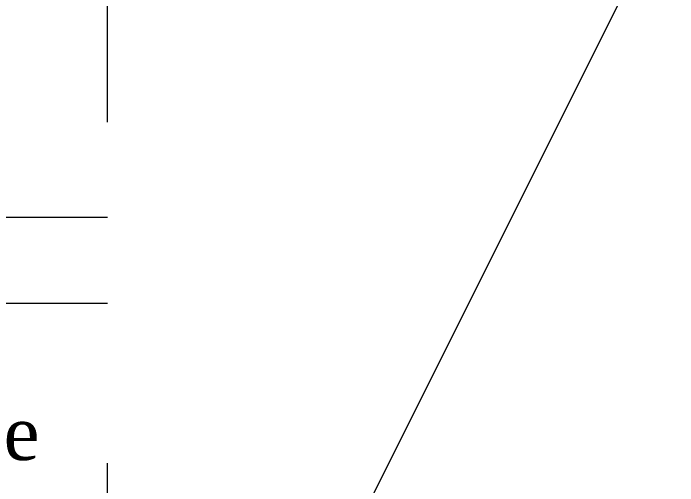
# Model space of a CAD drawing. Header units: metres. Extents: x 0 to 4415, y 1197 to 2590.
# Drawn here: x 1892.986 to 1896.078, y 1205.141 to 1207.339 of the extents above; entities that cross this region are included whole.
import ezdxf
from ezdxf.enums import TextEntityAlignment as Align

# ---------------------------------------------------------------- set-up
doc = ezdxf.new("R2010")
doc.units = ezdxf.units.M
doc.linetypes.add('AXES', pattern=[2, 1.25, -0.25, 0.25, -0.25])
doc.linetypes.add('CACHE2', pattern=[4.7625, 3.175, -1.5875])
doc.layers.add('A_TRAM', color=10, linetype='AXES', lineweight=15)
doc.layers.add('caché', color=20, linetype='CACHE2', lineweight=13)
doc.styles.add('style1', font='romantic.ttf')

msp = doc.modelspace()

# ---------------------------------------------------------------- linework, layer by layer
at = {"layer": 'A_TRAM', "color": 1, "ltscale": 5}
msp.add_line((1893.2052, 1202.1882), (1900.3193, 1216.4164), dxfattribs=at)
at = {"layer": 'caché', "linetype": 'CACHE2'}
for p, q in [((1893.4247, 1202.0701), (1893.4247, 1214.7487)), ((1893.4247, 1206.3882), (1892.0006, 1206.3882)), ((1893.4247, 1205.9882), (1892.0006, 1205.9882))]:
    msp.add_line(p, q, dxfattribs=at)

# ---------------------------------------------------------------- texts
at = {"style": 'style1'}
msp.add_text('Limite fonçière ', height=0.25, dxfattribs=at).set_placement((1891.9867, 1205.5104), align=Align.TOP_CENTER)

doc.saveas('drawing.dxf')
